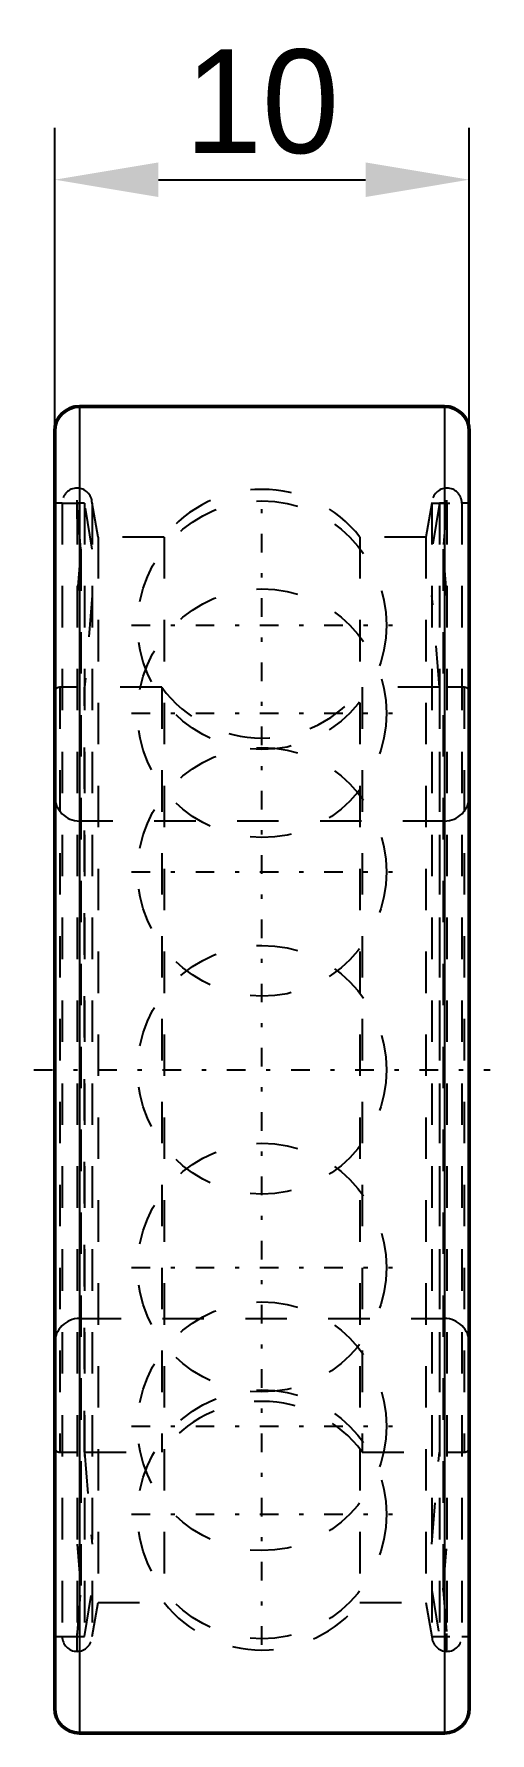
# Model space of a CAD drawing. Header units: millimetres. Extents: x -0.5 to 10.5, y -16 to 25.
import ezdxf

# ---------------------------------------------------------------- set-up
doc = ezdxf.new("R2010")
doc.units = ezdxf.units.MM
doc.linetypes.add('Center', pattern=[1.5, 0.45, -0.5, 0.05, -0.5])
doc.linetypes.add('Dashed', pattern=[2, 1, -1])
for name, color, linetype, lineweight in [('AM_0', 7, 'Continuous', 50), ('AM_4', 3, 'Continuous', 25), ('AM_7', 7, 'Center', 25), ('AM_9', 6, 'Dashed', 25)]:
    doc.layers.add(name, color=color, linetype=linetype, lineweight=lineweight)
doc.dimstyles.new('ISO-25', dxfattribs={"dimtxt": 2.5, "dimasz": 2.5, "dimexe": 1.25, "dimexo": 0.625, "dimtad": 1, "dimtxsty": 'Standard', "dimcen": 2.5, "dimadec": 0, "dimazin": 0, "dimtfac": 1, "dimtmove": 0, "dimatfit": 3, "dimfxl": 1, "dimarcsym": 0})

# ---------------------------------------------------------------- blocks, each defined once
blk = doc.blocks.new('1_6201_2Z_PART3_1_0_in_6201_2Z_4')
at = {"layer": 'AM_7'}
blk.add_line((1.85, -8.6), (8.15, -8.6), dxfattribs=at)
at = {"layer": 'AM_9'}
blk.add_circle((5, -8.6), 3, dxfattribs=at)
blk = doc.blocks.new('2_6201_2Z_PART3_2_0_in_6201_2Z_4')
at = {"layer": 'AM_7'}
blk.add_line((1.85, -10.724), (8.15, -10.724), dxfattribs=at)
at = {"layer": 'AM_9'}
blk.add_circle((5, -10.724), 3, dxfattribs=at)
blk = doc.blocks.new('3_6201_2Z_PART3_3_0_in_6201_2Z_4')
at = {"layer": 'AM_7'}
blk.add_line((1.85, -4.773), (8.15, -4.773), dxfattribs=at)
at = {"layer": 'AM_9'}
blk.add_circle((5, -4.773), 3, dxfattribs=at)
blk = doc.blocks.new('4_6201_2Z_PART3_4_0_in_6201_2Z_4')
at = {"layer": 'AM_7'}
blk.add_line((1.85, 4.773), (8.15, 4.773), dxfattribs=at)
at = {"layer": 'AM_9'}
blk.add_circle((5, 4.773), 3, dxfattribs=at)
blk = doc.blocks.new('5_6201_2Z_PART3_5_0_in_6201_2Z_4')
at = {"layer": 'AM_7'}
for p, q in [((5, -13.874), (5, 13.874)), ((1.85, 10.724), (8.15, 10.724))]:
    blk.add_line(p, q, dxfattribs=at)
at = {"layer": 'AM_9'}
blk.add_circle((5, 10.724), 3, dxfattribs=at)
blk = doc.blocks.new('6_6201_2Z_PART3_6_0_in_6201_2Z_4')
at = {"layer": 'AM_7'}
blk.add_line((1.85, 8.6), (8.15, 8.6), dxfattribs=at)
at = {"layer": 'AM_9'}
blk.add_circle((5, 8.6), 3, dxfattribs=at)
blk = doc.blocks.new('7_6201_2Z_PART3_7_0_in_6201_2Z_4')
at = {"layer": 'AM_9'}
blk.add_circle((5, 0), 3, dxfattribs=at)
blk = doc.blocks.new('8_6201_2Z_PART2_0_in_6201_2Z_4')
at = {"layer": 'AM_0'}
for p, q in [((9.4, 16), (0.6, 16)), ((0, 15.4), (0, -15.4)), ((10, 15.4), (10, -15.4)), ((0.6, -16), (9.4, -16))]:
    blk.add_line(p, q, dxfattribs=at)
for centre, start, end in [((0.6, 15.4), 90, 180), ((9.4, 15.4), 360, 90), ((0.6, -15.4), 180, 270), ((9.4, -15.4), 270, 0)]:
    blk.add_arc(centre, 0.6, start, end, dxfattribs=at)
at = {"layer": 'AM_4'}
for p, q in [((0.6, 16), (0.6, -16)), ((9.4, 16), (9.4, -16))]:
    blk.add_line(p, q, dxfattribs=at)
at = {"layer": 'AM_7'}
for p, q in [((0.54, 13.292), (0.54, 14.048)), ((9.46, 13.292), (9.46, 14.048)), ((0.162, 13.67), (0.918, 13.67)), ((9.082, 13.67), (9.838, 13.67)), ((-0.5, 0), (10.5, 0)), ((0.54, -14.048), (0.54, -13.292)), ((9.46, -14.048), (9.46, -13.292)), ((0.162, -13.67), (0.918, -13.67)), ((9.082, -13.67), (9.838, -13.67))]:
    blk.add_line(p, q, dxfattribs=at)
at = {"layer": 'AM_9'}
for p, q in [((0.18, 13.67), (0, 13.67)), ((0.18, 13.67), (0.18, -13.67)), ((1.045, 12.85), (0.9, 13.67)), ((0.9, 13.67), (0.9, -13.67)), ((9.1, 13.67), (8.955, 12.85)), ((9.1, 13.67), (9.1, -13.67)), ((10, 13.67), (9.82, 13.67)), ((9.82, 13.67), (9.82, -13.67)), ((2.638, 12.85), (1.045, 12.85)), ((1.045, 12.85), (1.045, -12.85)), ((2.638, 12.85), (2.638, -12.85)), ((8.955, 12.85), (7.362, 12.85)), ((7.362, 12.85), (7.362, -12.85)), ((8.955, 12.85), (8.955, -12.85)), ((0.9, -13.67), (1.045, -12.85)), ((1.045, -12.85), (2.638, -12.85)), ((7.362, -12.85), (8.955, -12.85)), ((8.955, -12.85), (9.1, -13.67)), ((0, -13.67), (0.18, -13.67)), ((9.82, -13.67), (10, -13.67))]:
    blk.add_line(p, q, dxfattribs=at)
for centre, radius, start, end in [((0.54, 13.67), 0.36, 360, 180), ((5, 11), 3, 38.0731, 141.9269), ((9.46, 13.67), 0.36, 360, 180), ((5, -11), 3, 218.0731, 321.9269), ((0.54, -13.67), 0.36, 180, 0), ((9.46, -13.67), 0.36, 180, 0)]:
    blk.add_arc(centre, radius, start, end, dxfattribs=at)
blk = doc.blocks.new('9_6201_2Z_PART1_0_in_6201_2Z_4')
at = {"layer": 'AM_9'}
for p, q in [((0.63, 12.556), (0.54, 13.67)), ((0.54, 13.67), (0.54, -13.67)), ((0.72, 13.67), (0.54, 13.67)), ((0.9, 12.556), (0.72, 13.67)), ((0.72, 13.67), (0.72, -13.67)), ((9.28, 13.67), (9.1, 12.556)), ((9.28, 13.67), (9.28, -13.67)), ((9.46, 13.67), (9.28, 13.67)), ((9.46, 13.67), (9.37, 12.556)), ((9.46, 13.67), (9.46, -13.67)), ((0.63, 12.556), (0.54, 11.443)), ((0.63, 12.556), (0.63, -12.556)), ((9.46, 11.443), (9.37, 12.556)), ((9.37, 12.556), (9.37, -12.556)), ((0.9, 11.443), (0.721, 9.225)), ((9.279, 9.225), (9.1, 11.443)), ((0.54, 9.225), (0.12, 9.225)), ((0.12, 9.225), (0.12, -9.225)), ((2.581, 9.225), (0.721, 9.225)), ((0.721, -9.225), (0.721, 9.225)), ((2.581, 9.225), (2.581, -9.225)), ((9.279, 9.225), (7.419, 9.225)), ((7.419, 9.225), (7.419, -9.225)), ((9.279, 9.225), (9.279, -9.225)), ((9.88, 9.225), (9.46, 9.225)), ((9.88, 9.225), (9.88, -9.225)), ((9.4, 6), (0.6, 6)), ((0.6, -6), (9.4, -6)), ((0.12, -9.225), (0.54, -9.225)), ((0.721, -9.225), (2.581, -9.225)), ((0.721, -9.225), (0.9, -11.443)), ((7.419, -9.225), (9.279, -9.225)), ((9.1, -11.443), (9.279, -9.225)), ((9.46, -9.225), (9.88, -9.225)), ((0.54, -11.443), (0.63, -12.556)), ((9.37, -12.556), (9.46, -11.443)), ((0.54, -13.67), (0.63, -12.556)), ((0.72, -13.67), (0.9, -12.556)), ((9.1, -12.556), (9.28, -13.67)), ((9.37, -12.556), (9.46, -13.67)), ((0.54, -13.67), (0.72, -13.67)), ((9.28, -13.67), (9.46, -13.67))]:
    blk.add_line(p, q, dxfattribs=at)
for centre, radius, start, end in [((0.12, 9.105), 0.12, 90, 180), ((5, 11), 3, 216.2754, 323.7246), ((9.88, 9.105), 0.12, 0, 90), ((0.6, 6.6), 0.6, 180, 270), ((9.4, 6.6), 0.6, 270, 360), ((0.6, -6.6), 0.6, 90, 180), ((9.4, -6.6), 0.6, 0, 90), ((5, -11), 3, 36.2754, 143.7246), ((0.12, -9.105), 0.12, 180, 270), ((9.88, -9.105), 0.12, 270, 0)]:
    blk.add_arc(centre, radius, start, end, dxfattribs=at)
blk = doc.blocks.new('*D10')
at = {"color": 0, "lineweight": -2, "transparency": 16777216}
for p, q in [((0, 14.295), (0, 22.72)), ((10, 14.295), (10, 22.72)), ((2.5, 21.47), (7.5, 21.47))]:
    blk.add_line(p, q, dxfattribs=at)
at = {"color": 0, "transparency": 16777216}
for points in [[(2.5, 21.886), (2.5, 21.053), (0, 21.47)], [(7.5, 21.886), (7.5, 21.053), (10, 21.47)]]:
    blk.add_solid(points, dxfattribs=at)
at = {"layer": 'Defpoints', "color": 0, "transparency": 16777216}
for p in [(10, 21.47), (0, 13.67), (10, 13.67)]:
    blk.add_point(p, dxfattribs=at)
at = {"color": 0, "transparency": 16777216, "insert": (5, 23.345), "char_height": 2.5, "attachment_point": 5}
blk.add_mtext('10', dxfattribs=at)

msp = doc.modelspace()

# ---------------------------------------------------------------- block references
for name in ['8_6201_2Z_PART2_0_in_6201_2Z_4', '9_6201_2Z_PART1_0_in_6201_2Z_4', '5_6201_2Z_PART3_5_0_in_6201_2Z_4', '6_6201_2Z_PART3_6_0_in_6201_2Z_4', '4_6201_2Z_PART3_4_0_in_6201_2Z_4', '7_6201_2Z_PART3_7_0_in_6201_2Z_4', '3_6201_2Z_PART3_3_0_in_6201_2Z_4', '1_6201_2Z_PART3_1_0_in_6201_2Z_4', '2_6201_2Z_PART3_2_0_in_6201_2Z_4']:
    msp.add_blockref(name, (0, 0))

# ---------------------------------------------------------------- dimensions: what is measured, and where the dimension line sits
dim = msp.add_linear_dim(base=(10, 21.47), p1=(0, 13.67), p2=(10, 13.67), dimstyle='ISO-25')
dim.commit()
dim.dimension.update_dxf_attribs({"geometry": '*D10', "text_midpoint": (5, 23.345)})

doc.saveas('drawing.dxf')
